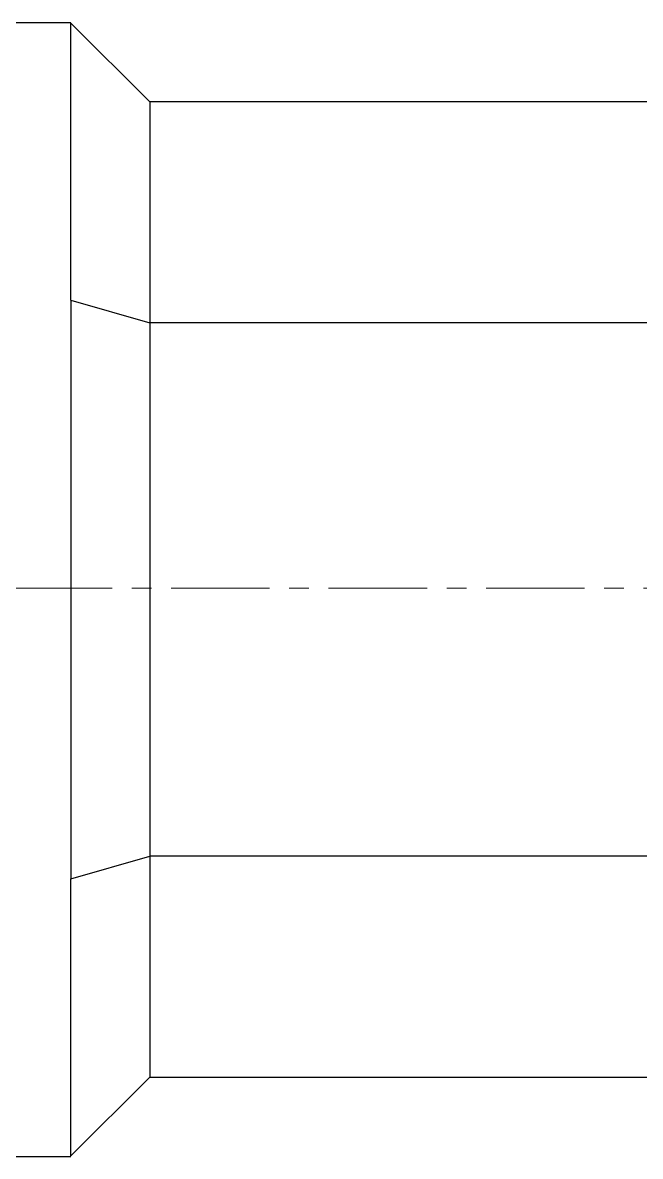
# Model space of a CAD drawing. Extents: x -9347 to 446, y 7 to 11650.
# Drawn here: x 225.21 to 233.06, y 237.65 to 252.05 of the extents above; entities that cross this region are included whole.
import ezdxf

# ---------------------------------------------------------------- set-up
doc = ezdxf.new("R2010")
doc.units = 0
doc.linetypes.add('CENTER', pattern=[2, 1.25, -0.25, 0.25, -0.25])
doc.linetypes.add('PHANTOM', pattern=[2.5, 1.25, -0.25, 0.25, -0.25, 0.25, -0.25])
for name, color, linetype, lineweight in [('top_center', 7, 'CENTER', 13), ('top_hidden', 7, 'PHANTOM', 13), ('top_model', 7, 'CONTINUOUS', 25)]:
    doc.layers.add(name, color=color, linetype=linetype, lineweight=lineweight)

msp = doc.modelspace()

# ---------------------------------------------------------------- linework, layer by layer
at = {"layer": 'top_center', "color": 1, "lineweight": 13}
msp.add_line((131.1, 244.865, -0.502), (240.904, 244.865, -0.502), dxfattribs=at)
at = {"layer": 'top_hidden'}
for p, q in [((226.828, 248.235, -0.502), (225.828, 248.522, -0.502)), ((226.828, 248.235, -0.502), (225.828, 248.522, -0.502)), ((226.828, 248.235, -0.502), (225.828, 248.522, -0.502)), ((226.828, 248.235, -0.502), (225.828, 248.522, -0.502)), ((226.828, 248.235, -0.502), (225.828, 248.522, -0.502)), ((226.828, 248.235, -0.502), (225.828, 248.522, -0.502)), ((226.828, 248.235, -0.502), (225.828, 248.522, -0.502)), ((226.828, 248.235, -0.502), (225.828, 248.522, -0.502)), ((226.828, 248.235, -0.502), (225.828, 248.522, -0.502)), ((226.828, 248.235, -0.502), (225.828, 248.522, -0.502)), ((226.828, 248.235, -0.502), (225.828, 248.522, -0.502)), ((226.828, 248.235, -0.502), (225.828, 248.522, -0.502)), ((226.828, 248.235, -0.502), (225.828, 248.522, -0.502)), ((226.828, 248.235, -0.502), (225.828, 248.522, -0.502)), ((226.828, 248.235, -0.502), (225.828, 248.522, -0.502)), ((226.828, 248.235, -0.502), (225.828, 248.522, -0.502)), ((226.828, 248.235, -0.502), (225.828, 248.522, -0.502)), ((226.828, 248.235, -0.502), (225.828, 248.522, -0.502)), ((226.828, 248.235, -0.502), (225.828, 248.522, -0.502)), ((226.828, 248.235, -0.502), (225.828, 248.522, -0.502)), ((226.828, 248.235, -0.502), (225.828, 248.522, -0.502)), ((226.828, 248.235, -0.502), (225.828, 248.522, -0.502)), ((226.828, 248.235, -0.502), (225.828, 248.522, -0.502)), ((226.828, 248.235, -0.502), (225.828, 248.522, -0.502)), ((226.828, 248.235, -0.502), (225.828, 248.522, -0.502)), ((226.828, 248.235, -0.502), (225.828, 248.522, -0.502)), ((226.828, 248.235, -0.502), (225.828, 248.522, -0.502)), ((226.828, 248.235, -0.502), (225.828, 248.522, -0.502)), ((226.828, 248.235, -0.502), (225.828, 248.522, -0.502)), ((226.828, 248.235, -0.502), (225.828, 248.522, -0.502)), ((226.828, 248.235, -0.502), (225.828, 248.522, -0.502)), ((226.828, 248.235, -0.502), (225.828, 248.522, -0.502)), ((226.828, 248.235, -0.502), (225.828, 248.522, -0.502)), ((226.828, 248.235, -0.502), (225.828, 248.522, -0.502)), ((226.828, 248.235, -0.502), (225.828, 248.522, -0.502)), ((226.828, 248.235, -0.502), (225.828, 248.522, -0.502)), ((226.828, 248.235, -0.502), (225.828, 248.522, -0.502)), ((226.828, 248.235, -0.502), (225.828, 248.522, -0.502)), ((226.828, 248.235, -0.502), (225.828, 248.522, -0.502)), ((226.828, 248.235, -0.502), (225.828, 248.522, -0.502)), ((226.828, 248.235, -0.502), (225.828, 248.522, -0.502)), ((226.828, 248.235, -0.502), (225.828, 248.522, -0.502)), ((226.828, 248.235, -0.502), (225.828, 248.522, -0.502)), ((226.828, 248.235, -0.502), (225.828, 248.522, -0.502)), ((226.828, 248.235, -0.502), (225.828, 248.522, -0.502)), ((226.828, 248.235, -0.502), (225.828, 248.522, -0.502)), ((226.828, 248.235, -0.502), (225.828, 248.522, -0.502)), ((226.828, 248.235, -0.502), (225.828, 248.522, -0.502)), ((226.828, 248.235, -0.502), (225.828, 248.522, -0.502)), ((226.828, 248.235, -0.502), (225.828, 248.522, -0.502)), ((226.828, 248.235, -0.502), (225.828, 248.522, -0.502)), ((226.828, 248.235, -0.502), (225.828, 248.522, -0.502)), ((226.828, 248.235, -0.502), (225.828, 248.522, -0.502)), ((226.828, 248.235, -0.502), (225.828, 248.522, -0.502)), ((226.828, 241.462, -0.502), (226.828, 248.235, -0.502)), ((226.828, 241.462, -0.502), (226.828, 248.235, -0.502)), ((239.904, 248.235, -0.502), (226.828, 248.235, -0.502)), ((226.828, 241.462, -0.502), (226.828, 248.235, -0.502)), ((239.904, 248.235, -0.502), (226.828, 248.235, -0.502)), ((226.828, 241.462, -0.502), (226.828, 248.235, -0.502)), ((239.904, 248.235, -0.502), (226.828, 248.235, -0.502)), ((226.828, 241.462, -0.502), (226.828, 248.235, -0.502)), ((239.904, 248.235, -0.502), (226.828, 248.235, -0.502)), ((226.828, 241.462, -0.502), (226.828, 248.235, -0.502)), ((239.904, 248.235, -0.502), (226.828, 248.235, -0.502)), ((226.828, 241.462, -0.502), (226.828, 248.235, -0.502)), ((239.904, 248.235, -0.502), (226.828, 248.235, -0.502)), ((226.828, 241.462, -0.502), (226.828, 248.235, -0.502)), ((239.904, 248.235, -0.502), (226.828, 248.235, -0.502)), ((226.828, 241.462, -0.502), (226.828, 248.235, -0.502)), ((239.904, 248.235, -0.502), (226.828, 248.235, -0.502)), ((226.828, 241.462, -0.502), (226.828, 248.235, -0.502)), ((239.904, 248.235, -0.502), (226.828, 248.235, -0.502)), ((226.828, 241.462, -0.502), (225.828, 241.174, -0.502)), ((226.828, 241.462, -0.502), (225.828, 241.174, -0.502)), ((226.828, 241.462, -0.502), (225.828, 241.174, -0.502)), ((226.828, 241.462, -0.502), (225.828, 241.174, -0.502)), ((226.828, 241.462, -0.502), (225.828, 241.174, -0.502)), ((226.828, 241.462, -0.502), (225.828, 241.174, -0.502)), ((226.828, 241.462, -0.502), (225.828, 241.174, -0.502)), ((226.828, 241.462, -0.502), (225.828, 241.174, -0.502)), ((226.828, 241.462, -0.502), (225.828, 241.174, -0.502)), ((226.828, 241.462, -0.502), (225.828, 241.174, -0.502)), ((226.828, 241.462, -0.502), (225.828, 241.174, -0.502)), ((226.828, 241.462, -0.502), (225.828, 241.174, -0.502)), ((226.828, 241.462, -0.502), (225.828, 241.174, -0.502)), ((226.828, 241.462, -0.502), (225.828, 241.174, -0.502)), ((226.828, 241.462, -0.502), (225.828, 241.174, -0.502)), ((226.828, 241.462, -0.502), (225.828, 241.174, -0.502)), ((226.828, 241.462, -0.502), (225.828, 241.174, -0.502)), ((239.904, 241.462, -0.502), (226.828, 241.462, -0.502)), ((239.904, 241.462, -0.502), (226.828, 241.462, -0.502)), ((239.904, 241.462, -0.502), (226.828, 241.462, -0.502)), ((239.904, 241.462, -0.502), (226.828, 241.462, -0.502)), ((239.904, 241.462, -0.502), (226.828, 241.462, -0.502)), ((239.904, 241.462, -0.502), (226.828, 241.462, -0.502)), ((239.904, 241.462, -0.502), (226.828, 241.462, -0.502)), ((239.904, 241.462, -0.502), (226.828, 241.462, -0.502)), ((239.904, 241.462, -0.502), (226.828, 241.462, -0.502)), ((239.904, 241.462, -0.502), (226.828, 241.462, -0.502)), ((239.904, 241.462, -0.502), (226.828, 241.462, -0.502))]:
    msp.add_line(p, q, dxfattribs=at)
at = {"layer": 'top_hidden', "extrusion": (-1, 0, 0)}
for centre, radius, start, end in [((-244.831, -0.494, -225.828), 7.217, 180.0785, 239.2377), ((-244.831, -0.494, -225.828), 7.217, 180.0785, 239.2377), ((-244.831, -0.494, -225.828), 7.217, 180.0785, 239.2377), ((-244.831, -0.494, -225.828), 7.217, 180.0785, 239.2377), ((-244.831, -0.494, -225.828), 7.217, 180.0785, 239.2377), ((-244.831, -0.494, -225.828), 7.217, 180.0785, 239.2377), ((-244.831, -0.494, -225.828), 7.217, 180.0785, 239.2377), ((-244.831, -0.494, -225.828), 7.217, 180.0785, 239.2377), ((-244.831, -0.494, -225.828), 7.217, 180.0785, 239.2377), ((-244.831, -0.494, -225.828), 7.217, 180.0785, 239.2377), ((-244.831, -0.494, -225.828), 7.217, 180.0785, 239.2377), ((-244.831, -0.494, -225.828), 7.217, 180.0785, 239.2377), ((-244.831, -0.494, -225.828), 7.217, 180.0785, 239.2377), ((-244.831, -0.494, -225.828), 7.217, 180.0785, 239.2377), ((-244.831, -0.494, -225.828), 7.217, 180.0785, 239.2377), ((-244.831, -0.494, -225.828), 7.217, 180.0785, 239.2377), ((-244.831, -0.494, -225.828), 7.217, 180.0785, 239.2377), ((-244.831, -0.494, -225.828), 7.217, 180.0785, 239.2377), ((-244.831, -0.494, -225.828), 7.217, 180.0785, 239.2377), ((-244.831, -0.494, -225.828), 7.217, 180.0785, 239.2377), ((-244.831, -0.494, -225.828), 7.217, 180.0785, 239.2377), ((-244.831, -0.494, -225.828), 7.217, 180.0785, 239.2377), ((-244.831, -0.494, -225.828), 7.217, 180.0785, 239.2377), ((-244.831, -0.494, -225.828), 7.217, 180.0785, 239.2377), ((-244.831, -0.494, -225.828), 7.217, 180.0785, 239.2377), ((-244.831, -0.494, -225.828), 7.217, 180.0785, 239.2377), ((-244.831, -0.494, -225.828), 7.217, 180.0785, 239.2377), ((-244.831, -0.494, -225.828), 7.217, 180.0785, 239.2377), ((-244.831, -0.494, -225.828), 7.217, 180.0785, 239.2377), ((-244.831, -0.494, -225.828), 7.217, 180.0785, 239.2377), ((-244.831, -0.494, -225.828), 7.217, 180.0785, 239.2377), ((-244.831, -0.494, -225.828), 7.217, 180.0785, 239.2377), ((-244.831, -0.494, -225.828), 7.217, 180.0785, 239.2377), ((-244.831, -0.494, -225.828), 7.217, 180.0785, 239.2377), ((-244.831, -0.494, -225.828), 7.217, 180.0785, 239.2377), ((-244.831, -0.494, -225.828), 7.217, 180.0785, 239.2377), ((-244.831, -0.494, -225.828), 7.217, 180.0785, 239.2377), ((-244.831, -0.494, -225.828), 7.217, 180.0785, 239.2377), ((-244.831, -0.494, -225.828), 7.217, 180.0785, 239.2377), ((-244.831, -0.494, -225.828), 7.217, 180.0785, 239.2377), ((-244.831, -0.494, -225.828), 7.217, 180.0785, 239.2377), ((-244.831, -0.494, -225.828), 7.217, 180.0785, 239.2377), ((-244.831, -0.494, -225.828), 7.217, 180.0785, 239.2377), ((-244.831, -0.494, -225.828), 7.217, 180.0785, 239.2377), ((-244.831, -0.494, -225.828), 7.217, 180.0785, 239.2377), ((-244.831, -0.494, -225.828), 7.217, 180.0785, 239.2377), ((-244.831, -0.494, -225.828), 7.217, 180.0785, 239.2377), ((-244.831, -0.494, -225.828), 7.217, 180.0785, 239.2377), ((-244.831, -0.494, -225.828), 7.217, 180.0785, 239.2377), ((-244.831, -0.494, -225.828), 7.217, 180.0785, 239.2377), ((-244.831, -0.494, -225.828), 7.217, 180.0785, 239.2377), ((-244.831, -0.494, -225.828), 7.217, 180.0785, 239.2377), ((-244.831, -0.494, -225.828), 7.217, 180.0785, 239.2377), ((-244.859, -0.503, -225.828), 7.206, 300.7572, 354.055), ((-244.859, -0.503, -225.828), 7.206, 300.7572, 354.055), ((-244.859, -0.503, -225.828), 7.206, 300.7572, 354.055), ((-244.859, -0.503, -225.828), 7.206, 300.7572, 354.055), ((-244.859, -0.503, -225.828), 7.206, 300.7572, 354.055), ((-244.859, -0.503, -225.828), 7.206, 300.7572, 354.055), ((-244.859, -0.503, -225.828), 7.206, 300.7572, 354.055), ((-244.859, -0.503, -225.828), 7.206, 300.7572, 354.055), ((-244.859, -0.503, -225.828), 7.206, 300.7572, 354.055), ((-244.859, -0.503, -225.828), 7.206, 300.7572, 354.055), ((-244.859, -0.503, -225.828), 7.206, 300.7572, 354.055), ((-244.859, -0.503, -225.828), 7.206, 300.7572, 354.055), ((-244.859, -0.503, -225.828), 7.206, 300.7572, 354.055), ((-244.859, -0.503, -225.828), 7.206, 300.7572, 354.055), ((-244.859, -0.503, -225.828), 7.206, 300.7572, 354.055), ((-244.859, -0.503, -225.828), 7.206, 300.7572, 354.055), ((-244.859, -0.503, -225.828), 7.206, 300.7572, 354.055), ((-244.859, -0.503, -225.828), 7.206, 300.7572, 354.055), ((-244.859, -0.503, -225.828), 7.206, 300.7572, 354.055), ((-244.859, -0.503, -225.828), 7.206, 300.7572, 354.055), ((-244.859, -0.503, -225.828), 7.206, 300.7572, 354.055), ((-244.859, -0.503, -225.828), 7.206, 300.7572, 354.055), ((-244.859, -0.503, -225.828), 7.206, 300.7572, 354.055), ((-244.859, -0.503, -225.828), 7.206, 300.7572, 354.055), ((-244.859, -0.503, -225.828), 7.206, 300.7572, 354.055), ((-244.859, -0.503, -225.828), 7.206, 300.7572, 354.055), ((-244.859, -0.503, -225.828), 7.206, 300.7572, 354.055), ((-244.859, -0.503, -225.828), 7.206, 300.7572, 354.055), ((-244.859, -0.503, -225.828), 7.206, 354.055, 359.9949), ((-244.859, -0.503, -225.828), 7.206, 354.055, 359.9949), ((-244.859, -0.503, -225.828), 7.206, 354.055, 359.9949), ((-244.859, -0.503, -225.828), 7.206, 354.055, 359.9949), ((-244.859, -0.503, -225.828), 7.206, 354.055, 359.9949), ((-244.859, -0.503, -225.828), 7.206, 354.055, 359.9949), ((-244.859, -0.503, -225.828), 7.206, 354.055, 359.9949), ((-244.859, -0.503, -225.828), 7.206, 354.055, 359.9949), ((-244.859, -0.503, -225.828), 7.206, 354.055, 359.9949), ((-244.859, -0.503, -225.828), 7.206, 354.055, 359.9949), ((-244.859, -0.503, -225.828), 7.206, 354.055, 359.9949), ((-244.859, -0.503, -225.828), 7.206, 354.055, 359.9949), ((-244.859, -0.503, -225.828), 7.206, 354.055, 359.9949), ((-244.859, -0.503, -225.828), 7.206, 354.055, 359.9949), ((-244.859, -0.503, -225.828), 7.206, 354.055, 359.9949), ((-244.859, -0.503, -225.828), 7.206, 354.055, 359.9949), ((-244.859, -0.503, -225.828), 7.206, 354.055, 359.9949), ((-244.859, -0.503, -225.828), 7.206, 354.055, 359.9949), ((-244.859, -0.503, -225.828), 7.206, 354.055, 359.9949), ((-244.859, -0.503, -225.828), 7.206, 354.055, 359.9949), ((-244.859, -0.503, -225.828), 7.206, 354.055, 359.9949), ((-244.859, -0.503, -225.828), 7.206, 354.055, 359.9949), ((-244.859, -0.503, -225.828), 7.206, 354.055, 359.9949), ((-244.859, -0.503, -225.828), 7.206, 354.055, 359.9949), ((-244.859, -0.503, -225.828), 7.206, 354.055, 359.9949), ((-244.859, -0.503, -225.828), 7.206, 354.055, 359.9949), ((-244.859, -0.503, -225.828), 7.206, 354.055, 359.9949), ((-244.859, -0.503, -225.828), 7.206, 354.055, 359.9949), ((-244.859, -0.503, -225.828), 7.206, 354.055, 359.9949), ((-244.859, -0.503, -225.828), 7.206, 354.055, 359.9949), ((-244.859, -0.503, -225.828), 7.206, 354.055, 359.9949), ((-244.859, -0.503, -225.828), 7.206, 354.055, 359.9949), ((-244.859, -0.503, -225.828), 7.206, 354.055, 359.9949), ((-244.859, -0.503, -225.828), 7.206, 354.055, 359.9949), ((-244.859, -0.503, -225.828), 7.206, 354.055, 359.9949), ((-244.859, -0.503, -225.828), 7.206, 354.055, 359.9949), ((-244.859, -0.503, -225.828), 7.206, 354.055, 359.9949), ((-244.859, -0.503, -225.828), 7.206, 354.055, 359.9949), ((-244.859, -0.503, -225.828), 7.206, 354.055, 359.9949), ((-244.859, -0.503, -225.828), 7.206, 354.055, 359.9949), ((-244.859, -0.503, -225.828), 7.206, 354.055, 359.9949), ((-244.859, -0.503, -225.828), 7.206, 354.055, 359.9949), ((-244.859, -0.503, -225.828), 7.206, 354.055, 359.9949), ((-244.859, -0.503, -225.828), 7.206, 354.055, 359.9949), ((-244.859, -0.503, -225.828), 7.206, 354.055, 359.9949), ((-244.859, -0.503, -225.828), 7.206, 354.055, 359.9949), ((-244.859, -0.503, -225.828), 7.206, 354.055, 359.9949), ((-244.859, -0.503, -225.828), 7.206, 354.055, 359.9949)]:
    msp.add_arc(centre, radius, start, end, dxfattribs=at)
at = {"layer": 'top_hidden', "extrusion": (1, 0, 0)}
for start, end in [(303.1337, 360), (303.1337, 360), (303.1337, 360), (303.1337, 360), (303.1337, 360), (303.1337, 360), (303.1337, 360), (303.1337, 360), (303.1337, 360), (303.1337, 360), (303.1337, 360), (303.1337, 360), (303.1337, 360), (303.1337, 360), (303.1337, 360), (303.1337, 360), (303.1337, 360), (303.1337, 360), (303.1337, 360), (303.1337, 360), (303.1337, 360), (303.1337, 360), (303.1337, 360), (303.1337, 360), (303.1337, 360), (303.1337, 360), (303.1337, 360), (303.1337, 360), (303.1337, 360), (303.1337, 360), (303.1337, 360), (303.1337, 360), (303.1337, 360), (303.1337, 360), (303.1337, 360), (303.1337, 360), (303.1337, 360), (303.1337, 360), (303.1337, 360), (303.1337, 360), (303.1337, 360), (303.1337, 360), (303.1337, 360), (303.1337, 360), (303.1337, 360), (303.1337, 360), (303.1337, 360), (303.1337, 360), (303.1337, 360), (303.1337, 360), (303.1337, 360), (303.1337, 360), (303.1337, 360), (303.1337, 360), (303.1337, 360), (180, 236.8663), (180, 236.8663), (180, 236.8663), (180, 236.8663), (180, 236.8663), (180, 236.8663), (180, 236.8663), (180, 236.8663), (180, 236.8663), (180, 236.8663), (180, 236.8663), (180, 236.8663), (180, 236.8663), (180, 236.8663), (180, 236.8663), (180, 236.8663), (180, 236.8663), (180, 236.8663), (180, 236.8663)]:
    msp.add_arc((244.848, -0.504, 226.828), 6.195, start, end, dxfattribs=at)
at = {"layer": 'top_model'}
for p, q in [((225.828, 252.048, -0.502), (152.1, 252.048, -0.502)), ((225.828, 252.048, -0.502), (152.1, 252.048, -0.502)), ((225.828, 252.048, -0.502), (152.1, 252.048, -0.502)), ((225.828, 252.048, -0.502), (152.1, 252.048, -0.502)), ((225.828, 252.048, -0.502), (152.1, 252.048, -0.502)), ((226.828, 251.043, -0.502), (225.828, 252.043, -0.502)), ((226.828, 251.043, -0.502), (225.828, 252.043, -0.502)), ((226.828, 251.043, -0.502), (225.828, 252.043, -0.502)), ((226.828, 251.043, -0.502), (225.828, 252.043, -0.502)), ((226.828, 251.043, -0.502), (225.828, 252.043, -0.502)), ((226.828, 251.043, -0.502), (225.828, 252.043, -0.502)), ((226.828, 251.043, -0.502), (225.828, 252.043, -0.502)), ((226.828, 251.043, -0.502), (225.828, 252.043, -0.502)), ((239.904, 251.043, -0.502), (226.828, 251.043, -0.502)), ((225.828, 248.522, -0.502), (226.828, 248.235, -0.502)), ((225.828, 248.522, -0.502), (226.828, 248.235, -0.502)), ((225.828, 248.522, -0.502), (226.828, 248.235, -0.502)), ((225.828, 248.522, -0.502), (226.828, 248.235, -0.502)), ((225.828, 248.522, -0.502), (226.828, 248.235, -0.502)), ((225.828, 248.522, -0.502), (226.828, 248.235, -0.502)), ((225.828, 248.522, -0.502), (226.828, 248.235, -0.502)), ((225.828, 248.522, -0.502), (226.828, 248.235, -0.502)), ((225.828, 248.522, -0.502), (226.828, 248.235, -0.502)), ((225.828, 248.522, -0.502), (226.828, 248.235, -0.502)), ((225.828, 248.522, -0.502), (226.828, 248.235, -0.502)), ((225.828, 248.522, -0.502), (226.828, 248.235, -0.502)), ((225.828, 248.522, -0.502), (226.828, 248.235, -0.502)), ((225.828, 248.522, -0.502), (226.828, 248.235, -0.502)), ((225.828, 248.522, -0.502), (226.828, 248.235, -0.502)), ((225.828, 248.522, -0.502), (226.828, 248.235, -0.502)), ((239.904, 248.235, -0.502), (226.828, 248.235, -0.502)), ((239.904, 248.235, -0.502), (226.828, 248.235, -0.502)), ((239.904, 248.235, -0.502), (226.828, 248.235, -0.502)), ((239.904, 248.235, -0.502), (226.828, 248.235, -0.502)), ((239.904, 248.235, -0.502), (226.828, 248.235, -0.502)), ((239.904, 248.235, -0.502), (226.828, 248.235, -0.502)), ((239.904, 248.235, -0.502), (226.828, 248.235, -0.502)), ((239.904, 248.235, -0.502), (226.828, 248.235, -0.502)), ((239.904, 248.235, -0.502), (226.828, 248.235, -0.502)), ((239.904, 248.235, -0.502), (226.828, 248.235, -0.502)), ((239.904, 248.235, -0.502), (226.828, 248.235, -0.502)), ((239.904, 248.235, -0.502), (226.828, 248.235, -0.502)), ((239.904, 248.235, -0.502), (226.828, 248.235, -0.502)), ((239.904, 248.235, -0.502), (226.828, 248.235, -0.502)), ((239.904, 248.235, -0.502), (226.828, 248.235, -0.502)), ((239.904, 248.235, -0.502), (226.828, 248.235, -0.502)), ((239.904, 248.235, -0.502), (226.828, 248.235, -0.502)), ((239.904, 248.235, -0.502), (226.828, 248.235, -0.502)), ((239.904, 248.235, -0.502), (226.828, 248.235, -0.502)), ((239.904, 248.235, -0.502), (226.828, 248.235, -0.502)), ((239.904, 248.235, -0.502), (226.828, 248.235, -0.502)), ((239.904, 248.235, -0.502), (226.828, 248.235, -0.502)), ((239.904, 248.235, -0.502), (226.828, 248.235, -0.502)), ((239.904, 248.235, -0.502), (226.828, 248.235, -0.502)), ((239.904, 248.235, -0.502), (226.828, 248.235, -0.502)), ((239.904, 248.235, -0.502), (226.828, 248.235, -0.502)), ((239.904, 248.235, -0.502), (226.828, 248.235, -0.502)), ((239.904, 248.235, -0.502), (226.828, 248.235, -0.502)), ((239.904, 248.235, -0.502), (226.828, 248.235, -0.502)), ((239.904, 248.235, -0.502), (226.828, 248.235, -0.502)), ((239.904, 248.235, -0.502), (226.828, 248.235, -0.502)), ((239.904, 248.235, -0.502), (226.828, 248.235, -0.502)), ((239.904, 248.235, -0.502), (226.828, 248.235, -0.502)), ((239.904, 248.235, -0.502), (226.828, 248.235, -0.502)), ((239.904, 248.235, -0.502), (226.828, 248.235, -0.502)), ((239.904, 248.235, -0.502), (226.828, 248.235, -0.502)), ((239.904, 248.235, -0.502), (226.828, 248.235, -0.502)), ((239.904, 248.235, -0.502), (226.828, 248.235, -0.502)), ((239.904, 248.235, -0.502), (226.828, 248.235, -0.502)), ((239.904, 248.235, -0.502), (226.828, 248.235, -0.502)), ((239.904, 248.235, -0.502), (226.828, 248.235, -0.502)), ((239.904, 248.235, -0.502), (226.828, 248.235, -0.502)), ((239.904, 248.235, -0.502), (226.828, 248.235, -0.502)), ((239.904, 248.235, -0.502), (226.828, 248.235, -0.502)), ((239.904, 248.235, -0.502), (226.828, 248.235, -0.502)), ((239.904, 248.235, -0.502), (226.828, 248.235, -0.502)), ((226.828, 248.235, -0.502), (226.828, 241.462, -0.502)), ((239.904, 248.235, -0.502), (226.828, 248.235, -0.502)), ((226.828, 248.235, -0.502), (226.828, 241.462, -0.502)), ((239.904, 248.235, -0.502), (226.828, 248.235, -0.502)), ((226.828, 248.235, -0.502), (226.828, 241.462, -0.502)), ((239.904, 248.235, -0.502), (226.828, 248.235, -0.502)), ((226.828, 248.235, -0.502), (226.828, 241.462, -0.502)), ((239.904, 248.235, -0.502), (226.828, 248.235, -0.502)), ((226.828, 248.235, -0.502), (226.828, 241.462, -0.502)), ((239.904, 248.235, -0.502), (226.828, 248.235, -0.502)), ((226.828, 248.235, -0.502), (226.828, 241.462, -0.502)), ((239.904, 248.235, -0.502), (226.828, 248.235, -0.502)), ((226.828, 248.235, -0.502), (226.828, 241.462, -0.502)), ((239.904, 248.235, -0.502), (226.828, 248.235, -0.502)), ((226.828, 248.235, -0.502), (226.828, 241.462, -0.502)), ((239.904, 248.235, -0.502), (226.828, 248.235, -0.502)), ((226.828, 248.235, -0.502), (226.828, 241.462, -0.502)), ((239.904, 248.235, -0.502), (226.828, 248.235, -0.502)), ((226.828, 248.235, -0.502), (226.828, 241.462, -0.502)), ((239.904, 248.235, -0.502), (226.828, 248.235, -0.502)), ((226.828, 248.235, -0.502), (226.828, 241.462, -0.502)), ((239.904, 248.235, -0.502), (226.828, 248.235, -0.502)), ((226.828, 248.235, -0.502), (226.828, 241.462, -0.502)), ((239.904, 248.235, -0.502), (226.828, 248.235, -0.502)), ((226.828, 248.235, -0.502), (226.828, 241.462, -0.502)), ((225.828, 241.174, -0.502), (226.828, 241.462, -0.502)), ((225.828, 241.174, -0.502), (226.828, 241.462, -0.502)), ((225.828, 241.174, -0.502), (226.828, 241.462, -0.502)), ((225.828, 241.174, -0.502), (226.828, 241.462, -0.502)), ((225.828, 241.174, -0.502), (226.828, 241.462, -0.502)), ((225.828, 241.174, -0.502), (226.828, 241.462, -0.502)), ((225.828, 241.174, -0.502), (226.828, 241.462, -0.502)), ((225.828, 241.174, -0.502), (226.828, 241.462, -0.502)), ((225.828, 241.174, -0.502), (226.828, 241.462, -0.502)), ((225.828, 241.174, -0.502), (226.828, 241.462, -0.502)), ((225.828, 241.174, -0.502), (226.828, 241.462, -0.502)), ((225.828, 241.174, -0.502), (226.828, 241.462, -0.502)), ((225.828, 241.174, -0.502), (226.828, 241.462, -0.502)), ((225.828, 241.174, -0.502), (226.828, 241.462, -0.502)), ((225.828, 241.174, -0.502), (226.828, 241.462, -0.502)), ((225.828, 241.174, -0.502), (226.828, 241.462, -0.502)), ((225.828, 241.174, -0.502), (226.828, 241.462, -0.502)), ((225.828, 241.174, -0.502), (226.828, 241.462, -0.502)), ((239.904, 241.462, -0.502), (226.828, 241.462, -0.502)), ((239.904, 241.462, -0.502), (226.828, 241.462, -0.502)), ((239.904, 241.462, -0.502), (226.828, 241.462, -0.502)), ((239.904, 241.462, -0.502), (226.828, 241.462, -0.502)), ((239.904, 241.462, -0.502), (226.828, 241.462, -0.502)), ((239.904, 241.462, -0.502), (226.828, 241.462, -0.502)), ((239.904, 241.462, -0.502), (226.828, 241.462, -0.502)), ((239.904, 241.462, -0.502), (226.828, 241.462, -0.502)), ((239.904, 241.462, -0.502), (226.828, 241.462, -0.502)), ((239.904, 241.462, -0.502), (226.828, 241.462, -0.502)), ((239.904, 241.462, -0.502), (226.828, 241.462, -0.502)), ((239.904, 241.462, -0.502), (226.828, 241.462, -0.502)), ((225.828, 237.653, -0.502), (226.828, 238.653, -0.502)), ((225.828, 237.653, -0.502), (226.828, 238.653, -0.502)), ((225.828, 237.653, -0.502), (226.828, 238.653, -0.502)), ((226.828, 238.653, -0.502), (239.904, 238.653, -0.502)), ((226.828, 238.653, -0.502), (239.904, 238.653, -0.502)), ((152.1, 237.648, -0.502), (225.828, 237.648, -0.502)), ((152.1, 237.648, -0.502), (225.828, 237.648, -0.502)), ((152.1, 237.648, -0.502), (225.828, 237.648, -0.502)), ((152.1, 237.648, -0.502), (225.828, 237.648, -0.502)), ((152.1, 237.648, -0.502), (225.828, 237.648, -0.502)), ((152.1, 237.648, -0.502), (225.828, 237.648, -0.502)), ((152.1, 237.648, -0.502), (225.828, 237.648, -0.502))]:
    msp.add_line(p, q, dxfattribs=at)
at = {"layer": 'top_model', "extrusion": (-1, 0, 0)}
for centre, radius, start, end in [((-244.831, -0.514, -225.828), 7.217, 178.6265, 179.9215), ((-244.831, -0.514, -225.828), 7.217, 178.6265, 179.9215), ((-244.831, -0.514, -225.828), 7.217, 178.6265, 179.9215), ((-244.831, -0.514, -225.828), 7.217, 178.6265, 179.9215), ((-244.831, -0.514, -225.828), 7.217, 178.6265, 179.9215), ((-244.831, -0.514, -225.828), 7.217, 178.6265, 179.9215), ((-244.831, -0.514, -225.828), 7.217, 178.6265, 179.9215), ((-244.831, -0.514, -225.828), 7.217, 178.6265, 179.9215), ((-244.831, -0.514, -225.828), 7.217, 178.6265, 179.9215), ((-244.831, -0.514, -225.828), 7.217, 178.6265, 179.9215), ((-244.831, -0.514, -225.828), 7.217, 178.6265, 179.9215), ((-244.831, -0.514, -225.828), 7.217, 178.6265, 179.9215), ((-244.831, -0.514, -225.828), 7.217, 178.6265, 179.9215), ((-244.831, -0.514, -225.828), 7.217, 178.6265, 179.9215), ((-244.831, -0.514, -225.828), 7.217, 178.6265, 179.9215), ((-244.831, -0.514, -225.828), 7.217, 178.6265, 179.9215), ((-244.831, -0.514, -225.828), 7.217, 178.6265, 179.9215), ((-244.831, -0.514, -225.828), 7.217, 178.6265, 179.9215), ((-244.831, -0.514, -225.828), 7.217, 178.6265, 179.9215), ((-244.831, -0.514, -225.828), 7.217, 178.6265, 179.9215), ((-244.831, -0.514, -225.828), 7.217, 178.6265, 179.9215), ((-244.831, -0.514, -225.828), 7.217, 178.6265, 179.9215), ((-244.831, -0.514, -225.828), 7.217, 178.6265, 179.9215), ((-244.831, -0.514, -225.828), 7.217, 178.6265, 179.9215), ((-244.831, -0.514, -225.828), 7.217, 178.6265, 179.9215), ((-244.831, -0.514, -225.828), 7.217, 178.6265, 179.9215), ((-244.831, -0.514, -225.828), 7.217, 178.6265, 179.9215), ((-244.831, -0.514, -225.828), 7.217, 178.6265, 179.9215), ((-244.831, -0.514, -225.828), 7.217, 178.6265, 179.9215), ((-244.831, -0.514, -225.828), 7.217, 178.6265, 179.9215), ((-244.831, -0.514, -225.828), 7.217, 178.6265, 179.9215), ((-244.831, -0.514, -225.828), 7.217, 178.6265, 179.9215), ((-244.831, -0.514, -225.828), 7.217, 178.6265, 179.9215), ((-244.831, -0.514, -225.828), 7.217, 178.6265, 179.9215), ((-244.831, -0.514, -225.828), 7.217, 178.6265, 179.9215), ((-244.831, -0.514, -225.828), 7.217, 178.6265, 179.9215), ((-244.831, -0.514, -225.828), 7.217, 178.6265, 179.9215), ((-244.831, -0.514, -225.828), 7.217, 178.6265, 179.9215), ((-244.831, -0.514, -225.828), 7.217, 178.6265, 179.9215), ((-244.831, -0.514, -225.828), 7.217, 178.6265, 179.9215), ((-244.831, -0.514, -225.828), 7.217, 178.6265, 179.9215), ((-244.831, -0.514, -225.828), 7.217, 178.6265, 179.9215), ((-244.831, -0.514, -225.828), 7.217, 178.6265, 179.9215), ((-244.831, -0.514, -225.828), 7.217, 178.6265, 179.9215), ((-244.831, -0.514, -225.828), 7.217, 178.6265, 179.9215), ((-244.831, -0.514, -225.828), 7.217, 178.6265, 179.9215), ((-244.831, -0.514, -225.828), 7.217, 178.6265, 179.9215), ((-244.831, -0.514, -225.828), 7.217, 178.6265, 179.9215), ((-244.831, -0.514, -225.828), 7.217, 178.6265, 179.9215), ((-244.831, -0.514, -225.828), 7.217, 178.6265, 179.9215), ((-244.831, -0.514, -225.828), 7.217, 178.6265, 179.9215), ((-244.831, -0.514, -225.828), 7.217, 178.6265, 179.9215), ((-244.831, -0.514, -225.828), 7.217, 178.6265, 179.9215), ((-244.831, -0.514, -225.828), 7.217, 178.6265, 179.9215), ((-244.831, -0.514, -225.828), 7.217, 178.6265, 179.9215), ((-244.831, -0.514, -225.828), 7.217, 178.6265, 179.9215), ((-244.831, -0.514, -225.828), 7.217, 178.6265, 179.9215), ((-244.831, -0.514, -225.828), 7.217, 173.9872, 178.6265), ((-244.831, -0.514, -225.828), 7.217, 173.9872, 178.6265), ((-244.831, -0.514, -225.828), 7.217, 173.9872, 178.6265), ((-244.831, -0.514, -225.828), 7.217, 173.9872, 178.6265), ((-244.831, -0.514, -225.828), 7.217, 173.9872, 178.6265), ((-244.831, -0.514, -225.828), 7.217, 173.9872, 178.6265), ((-244.831, -0.514, -225.828), 7.217, 173.9872, 178.6265), ((-244.831, -0.514, -225.828), 7.217, 173.9872, 178.6265), ((-244.831, -0.514, -225.828), 7.217, 173.9872, 178.6265), ((-244.831, -0.514, -225.828), 7.217, 173.9872, 178.6265), ((-244.831, -0.514, -225.828), 7.217, 173.9872, 178.6265), ((-244.831, -0.514, -225.828), 7.217, 173.9872, 178.6265), ((-244.831, -0.514, -225.828), 7.217, 173.9872, 178.6265), ((-244.831, -0.514, -225.828), 7.217, 173.9872, 178.6265), ((-244.831, -0.514, -225.828), 7.217, 173.9872, 178.6265), ((-244.831, -0.514, -225.828), 7.217, 173.9872, 178.6265), ((-244.831, -0.514, -225.828), 7.217, 173.9872, 178.6265), ((-244.831, -0.514, -225.828), 7.217, 173.9872, 178.6265), ((-244.831, -0.514, -225.828), 7.217, 173.9872, 178.6265), ((-244.831, -0.514, -225.828), 7.217, 173.9872, 178.6265), ((-244.831, -0.514, -225.828), 7.217, 173.9872, 178.6265), ((-244.831, -0.514, -225.828), 7.217, 173.9872, 178.6265), ((-244.831, -0.514, -225.828), 7.217, 173.9872, 178.6265), ((-244.831, -0.514, -225.828), 7.217, 173.9872, 178.6265), ((-244.831, -0.514, -225.828), 7.217, 173.9872, 178.6265), ((-244.831, -0.514, -225.828), 7.217, 173.9872, 178.6265), ((-244.831, -0.514, -225.828), 7.217, 173.9872, 178.6265), ((-244.831, -0.514, -225.828), 7.217, 173.9872, 178.6265), ((-244.831, -0.514, -225.828), 7.217, 173.9872, 178.6265), ((-244.831, -0.514, -225.828), 7.217, 173.9872, 178.6265), ((-244.831, -0.514, -225.828), 7.217, 120.7623, 173.9872), ((-244.831, -0.514, -225.828), 7.217, 120.7623, 173.9872), ((-244.831, -0.514, -225.828), 7.217, 120.7623, 173.9872), ((-244.831, -0.514, -225.828), 7.217, 120.7623, 173.9872), ((-244.831, -0.514, -225.828), 7.217, 120.7623, 173.9872), ((-244.831, -0.514, -225.828), 7.217, 120.7623, 173.9872), ((-244.831, -0.514, -225.828), 7.217, 120.7623, 173.9872), ((-244.831, -0.514, -225.828), 7.217, 120.7623, 173.9872), ((-244.831, -0.514, -225.828), 7.217, 120.7623, 173.9872), ((-244.831, -0.514, -225.828), 7.217, 120.7623, 173.9872), ((-244.831, -0.514, -225.828), 7.217, 120.7623, 173.9872), ((-244.831, -0.514, -225.828), 7.217, 120.7623, 173.9872), ((-244.831, -0.514, -225.828), 7.217, 120.7623, 173.9872), ((-244.831, -0.514, -225.828), 7.217, 120.7623, 173.9872), ((-244.831, -0.514, -225.828), 7.217, 120.7623, 173.9872), ((-244.831, -0.514, -225.828), 7.217, 120.7623, 173.9872), ((-244.831, -0.514, -225.828), 7.217, 120.7623, 173.9872), ((-244.831, -0.514, -225.828), 7.217, 120.7623, 173.9872), ((-244.831, -0.514, -225.828), 7.217, 120.7623, 173.9872), ((-244.831, -0.514, -225.828), 7.217, 120.7623, 173.9872), ((-244.831, -0.514, -225.828), 7.217, 120.7623, 173.9872), ((-244.831, -0.514, -225.828), 7.217, 120.7623, 173.9872), ((-244.831, -0.514, -225.828), 7.217, 120.7623, 173.9872), ((-244.831, -0.514, -225.828), 7.217, 120.7623, 173.9872), ((-244.831, -0.514, -225.828), 7.217, 120.7623, 173.9872), ((-244.831, -0.514, -225.828), 7.217, 120.7623, 173.9872), ((-244.831, -0.514, -225.828), 7.217, 120.7623, 173.9872), ((-244.831, -0.514, -225.828), 7.217, 120.7623, 173.9872), ((-244.831, -0.514, -225.828), 7.217, 120.7623, 173.9872), ((-244.831, -0.514, -225.828), 7.217, 120.7623, 173.9872), ((-244.831, -0.514, -225.828), 7.217, 120.7623, 173.9872), ((-244.831, -0.514, -225.828), 7.217, 120.7623, 173.9872), ((-244.831, -0.514, -225.828), 7.217, 120.7623, 173.9872), ((-244.831, -0.514, -225.828), 7.217, 120.7623, 173.9872), ((-244.831, -0.514, -225.828), 7.217, 120.7623, 173.9872), ((-244.831, -0.514, -225.828), 7.217, 120.7623, 173.9872), ((-244.831, -0.514, -225.828), 7.217, 120.7623, 173.9872), ((-244.831, -0.514, -225.828), 7.217, 120.7623, 173.9872), ((-244.831, -0.514, -225.828), 7.217, 120.7623, 173.9872), ((-244.831, -0.514, -225.828), 7.217, 120.7623, 173.9872), ((-244.831, -0.514, -225.828), 7.217, 120.7623, 173.9872), ((-244.831, -0.514, -225.828), 7.217, 120.7623, 173.9872), ((-244.831, -0.514, -225.828), 7.217, 120.7623, 173.9872), ((-244.831, -0.514, -225.828), 7.217, 120.7623, 173.9872), ((-244.831, -0.514, -225.828), 7.217, 120.7623, 173.9872), ((-244.831, -0.514, -225.828), 7.217, 120.7623, 173.9872), ((-244.831, -0.514, -225.828), 7.217, 120.7623, 173.9872), ((-244.831, -0.514, -225.828), 7.217, 120.7623, 173.9872), ((-244.831, -0.514, -225.828), 7.217, 120.7623, 173.9872), ((-244.831, -0.514, -225.828), 7.217, 120.7623, 173.9872), ((-244.831, -0.514, -225.828), 7.217, 120.7623, 173.9872), ((-244.831, -0.514, -225.828), 7.217, 120.7623, 173.9872), ((-244.859, -0.505, -225.828), 7.206, 0.0051, 59.2428), ((-244.859, -0.505, -225.828), 7.206, 0.0051, 59.2428), ((-244.859, -0.505, -225.828), 7.206, 0.0051, 59.2428), ((-244.859, -0.505, -225.828), 7.206, 0.0051, 59.2428), ((-244.859, -0.505, -225.828), 7.206, 0.0051, 59.2428), ((-244.859, -0.505, -225.828), 7.206, 0.0051, 59.2428), ((-244.859, -0.505, -225.828), 7.206, 0.0051, 59.2428), ((-244.859, -0.505, -225.828), 7.206, 0.0051, 59.2428), ((-244.859, -0.505, -225.828), 7.206, 0.0051, 59.2428), ((-244.859, -0.505, -225.828), 7.206, 0.0051, 59.2428), ((-244.859, -0.505, -225.828), 7.206, 0.0051, 59.2428), ((-244.859, -0.505, -225.828), 7.206, 0.0051, 59.2428), ((-244.859, -0.505, -225.828), 7.206, 0.0051, 59.2428), ((-244.859, -0.505, -225.828), 7.206, 0.0051, 59.2428), ((-244.859, -0.505, -225.828), 7.206, 0.0051, 59.2428), ((-244.859, -0.505, -225.828), 7.206, 0.0051, 59.2428), ((-244.859, -0.505, -225.828), 7.206, 0.0051, 59.2428), ((-244.859, -0.505, -225.828), 7.206, 0.0051, 59.2428), ((-244.859, -0.505, -225.828), 7.206, 0.0051, 59.2428), ((-244.859, -0.505, -225.828), 7.206, 0.0051, 59.2428), ((-244.859, -0.505, -225.828), 7.206, 0.0051, 59.2428), ((-244.859, -0.505, -225.828), 7.206, 0.0051, 59.2428), ((-244.859, -0.505, -225.828), 7.206, 0.0051, 59.2428), ((-244.859, -0.505, -225.828), 7.206, 0.0051, 59.2428), ((-244.859, -0.505, -225.828), 7.206, 0.0051, 59.2428), ((-244.859, -0.505, -225.828), 7.206, 0.0051, 59.2428), ((-244.859, -0.505, -225.828), 7.206, 0.0051, 59.2428), ((-244.859, -0.505, -225.828), 7.206, 0.0051, 59.2428), ((-244.859, -0.505, -225.828), 7.206, 0.0051, 59.2428), ((-244.859, -0.505, -225.828), 7.206, 0.0051, 59.2428), ((-244.859, -0.505, -225.828), 7.206, 0.0051, 59.2428), ((-244.859, -0.505, -225.828), 7.206, 0.0051, 59.2428), ((-244.859, -0.505, -225.828), 7.206, 0.0051, 59.2428), ((-244.859, -0.505, -225.828), 7.206, 0.0051, 59.2428), ((-244.859, -0.505, -225.828), 7.206, 0.0051, 59.2428), ((-244.859, -0.505, -225.828), 7.206, 0.0051, 59.2428), ((-244.859, -0.505, -225.828), 7.206, 0.0051, 59.2428), ((-244.859, -0.505, -225.828), 7.206, 0.0051, 59.2428), ((-244.859, -0.505, -225.828), 7.206, 0.0051, 59.2428), ((-244.859, -0.505, -225.828), 7.206, 0.0051, 59.2428), ((-244.859, -0.505, -225.828), 7.206, 0.0051, 59.2428), ((-244.859, -0.505, -225.828), 7.206, 0.0051, 59.2428), ((-244.859, -0.505, -225.828), 7.206, 0.0051, 59.2428), ((-244.859, -0.505, -225.828), 7.206, 0.0051, 59.2428), ((-244.859, -0.505, -225.828), 7.206, 0.0051, 59.2428), ((-244.859, -0.505, -225.828), 7.206, 0.0051, 59.2428), ((-244.859, -0.505, -225.828), 7.206, 0.0051, 59.2428)]:
    msp.add_arc(centre, radius, start, end, dxfattribs=at)
at = {"layer": 'top_model', "extrusion": (1, 0, 0)}
for centre, radius, start, end in [((244.848, -0.504, 226.828), 6.195, 0.9249, 1.2981), ((244.848, -0.504, 226.828), 6.195, 0.9249, 1.2981), ((244.848, -0.504, 226.828), 6.195, 0.9249, 1.2981), ((244.848, -0.504, 226.828), 6.195, 0.9249, 1.2981), ((244.848, -0.504, 226.828), 6.195, 0.9249, 1.2981), ((244.848, -0.504, 226.828), 6.195, 360, 0.9249), ((244.848, -0.504, 226.828), 6.195, 0.9249, 1.2981), ((244.848, -0.504, 226.828), 6.195, 360, 0.9249), ((244.848, -0.504, 226.828), 6.195, 0.9249, 1.2981), ((244.848, -0.504, 226.828), 6.195, 360, 0.9249), ((244.848, -0.504, 226.828), 6.195, 0.9249, 1.2981), ((244.848, -0.504, 226.828), 6.195, 360, 0.9249), ((244.848, -0.504, 226.828), 6.195, 0.9249, 1.2981), ((244.848, -0.504, 226.828), 6.195, 360, 0.9249), ((244.848, -0.504, 226.828), 6.195, 0.9249, 1.2981), ((244.848, -0.504, 226.828), 6.195, 360, 0.9249), ((244.848, -0.504, 226.828), 6.195, 0.9249, 1.2981), ((244.848, -0.504, 226.828), 6.195, 360, 0.9249), ((244.848, -0.504, 226.828), 6.195, 0.9249, 1.2981), ((244.848, -0.504, 226.828), 6.195, 360, 0.9249), ((244.848, -0.504, 226.828), 6.195, 0.9249, 1.2981), ((244.848, -0.504, 226.828), 6.195, 360, 0.9249), ((244.848, -0.504, 226.828), 6.195, 0.9249, 1.2981), ((244.848, -0.504, 226.828), 6.195, 360, 0.9249), ((244.848, -0.504, 226.828), 6.195, 0.9249, 1.2981), ((244.848, -0.504, 226.828), 6.195, 360, 0.9249), ((244.848, -0.504, 226.828), 6.195, 0.9249, 1.2981), ((244.848, -0.504, 226.828), 6.195, 360, 0.9249), ((244.848, -0.504, 226.828), 6.195, 0.9249, 1.2981), ((244.848, -0.504, 226.828), 6.195, 360, 0.9249), ((244.848, -0.504, 226.828), 6.195, 0.9249, 1.2981), ((244.848, -0.504, 226.828), 6.195, 360, 0.9249), ((244.848, -0.504, 226.828), 6.195, 0.9249, 1.2981), ((244.848, -0.504, 226.828), 6.195, 360, 0.9249), ((244.848, -0.504, 226.828), 6.195, 0.9249, 1.2981), ((244.848, -0.504, 226.828), 6.195, 360, 0.9249), ((244.848, -0.504, 226.828), 6.195, 0.9249, 1.2981), ((244.848, -0.504, 226.828), 6.195, 360, 0.9249), ((244.848, -0.504, 226.828), 6.195, 0.9249, 1.2981), ((244.848, -0.504, 226.828), 6.195, 360, 0.9249), ((244.848, -0.504, 226.828), 6.195, 0.9249, 1.2981), ((244.848, -0.504, 226.828), 6.195, 360, 0.9249), ((244.848, -0.504, 226.828), 6.195, 0.9249, 1.2981), ((244.848, -0.504, 226.828), 6.195, 360, 0.9249), ((244.848, -0.504, 226.828), 6.195, 0.9249, 1.2981), ((244.848, -0.504, 226.828), 6.195, 360, 0.9249), ((244.848, -0.504, 226.828), 6.195, 0.9249, 1.2981), ((244.848, -0.504, 226.828), 6.195, 360, 0.9249), ((244.848, -0.504, 226.828), 6.195, 0.9249, 1.2981), ((244.848, -0.504, 226.828), 6.195, 360, 0.9249), ((244.848, -0.504, 226.828), 6.195, 0.9249, 1.2981), ((244.848, -0.504, 226.828), 6.195, 360, 0.9249), ((244.848, -0.504, 226.828), 6.195, 0.9249, 1.2981), ((244.848, -0.504, 226.828), 6.195, 360, 0.9249), ((244.848, -0.504, 226.828), 6.195, 0.9249, 1.2981), ((244.848, -0.504, 226.828), 6.195, 360, 0.9249), ((244.848, -0.504, 226.828), 6.195, 0.9249, 1.2981), ((244.848, -0.504, 226.828), 6.195, 360, 0.9249), ((244.848, -0.504, 226.828), 6.195, 0.9249, 1.2981), ((244.848, -0.504, 226.828), 6.195, 360, 0.9249), ((244.848, -0.504, 226.828), 6.195, 0.9249, 1.2981), ((244.848, -0.504, 226.828), 6.195, 360, 0.9249), ((244.848, -0.504, 226.828), 6.195, 0.9249, 1.2981), ((244.848, -0.504, 226.828), 6.195, 360, 0.9249), ((244.848, -0.504, 226.828), 6.195, 0.9249, 1.2981), ((244.848, -0.504, 226.828), 6.195, 360, 0.9249), ((244.848, -0.504, 226.828), 6.195, 0.9249, 1.2981), ((244.848, -0.504, 226.828), 6.195, 360, 0.9249), ((244.848, -0.504, 226.828), 6.195, 0.9249, 1.2981), ((244.848, -0.504, 226.828), 6.195, 360, 0.9249), ((244.848, -0.504, 226.828), 6.195, 0.9249, 1.2981), ((244.848, -0.504, 226.828), 6.195, 360, 0.9249), ((244.848, -0.504, 226.828), 6.195, 0.9249, 1.2981), ((244.848, -0.504, 226.828), 6.195, 360, 0.9249), ((244.848, -0.504, 226.828), 6.195, 0.9249, 1.2981), ((244.848, -0.504, 226.828), 6.195, 360, 0.9249), ((244.848, -0.504, 226.828), 6.195, 0.9249, 1.2981), ((244.848, -0.504, 226.828), 6.195, 360, 0.9249), ((244.848, -0.504, 226.828), 6.195, 0.9249, 1.2981), ((244.848, -0.504, 226.828), 6.195, 360, 0.9249), ((244.848, -0.504, 226.828), 6.195, 0.9249, 1.2981), ((244.848, -0.504, 226.828), 6.195, 360, 0.9249), ((244.848, -0.504, 226.828), 6.195, 0.9249, 1.2981), ((244.848, -0.504, 226.828), 6.195, 360, 0.9249), ((244.848, -0.504, 226.828), 6.195, 0.9249, 1.2981), ((244.848, -0.504, 226.828), 6.195, 360, 0.9249), ((244.848, -0.504, 226.828), 6.195, 0.9249, 1.2981), ((244.848, -0.504, 226.828), 6.195, 360, 0.9249), ((244.848, -0.504, 226.828), 6.195, 0.9249, 1.2981), ((244.848, -0.504, 226.828), 6.195, 360, 0.9249), ((244.848, -0.504, 226.828), 6.195, 0.9249, 1.2981), ((244.848, -0.504, 226.828), 6.195, 360, 0.9249), ((244.848, -0.504, 226.828), 6.195, 0.9249, 1.2981), ((244.848, -0.504, 226.828), 6.195, 360, 0.9249), ((244.848, -0.504, 226.828), 6.195, 0.9249, 1.2981), ((244.848, -0.504, 226.828), 6.195, 360, 0.9249), ((244.848, -0.504, 226.828), 6.195, 0.9249, 1.2981), ((244.848, -0.504, 226.828), 6.195, 360, 0.9249), ((244.848, -0.504, 226.828), 6.195, 0.9249, 1.2981), ((244.848, -0.504, 226.828), 6.195, 360, 0.9249), ((244.848, -0.504, 226.828), 6.195, 0.9249, 1.2981), ((244.848, -0.504, 226.828), 6.195, 360, 0.9249), ((244.848, -0.504, 226.828), 6.195, 0.9249, 1.2981), ((244.848, -0.504, 226.828), 6.195, 360, 0.9249), ((244.848, -0.504, 226.828), 6.195, 0.9249, 1.2981), ((244.848, -0.504, 226.828), 6.195, 360, 0.9249), ((244.848, -0.504, 226.828), 6.195, 0.9249, 1.2981), ((244.848, -0.504, 226.828), 6.195, 360, 0.9249), ((244.848, -0.504, 226.828), 6.195, 0.9249, 1.2981), ((244.848, -0.504, 226.828), 6.195, 360, 0.9249), ((244.848, -0.504, 226.828), 6.195, 0.9249, 1.2981), ((244.848, -0.504, 226.828), 6.195, 360, 0.9249), ((244.848, -0.504, 226.828), 6.195, 0.9249, 1.2981), ((244.848, -0.504, 226.828), 6.195, 360, 0.9249), ((244.848, -0.504, 226.828), 6.195, 0.9249, 1.2981), ((244.848, -0.504, 226.828), 6.195, 360, 0.9249), ((244.848, -0.504, 226.828), 6.195, 1.2981, 56.8663), ((244.848, -0.504, 226.828), 6.195, 1.2981, 56.8663), ((244.848, -0.504, 226.828), 6.195, 1.2981, 56.8663), ((244.848, -0.504, 226.828), 6.195, 1.2981, 56.8663), ((244.848, -0.504, 226.828), 6.195, 1.2981, 56.8663), ((244.848, -0.504, 226.828), 6.195, 1.2981, 56.8663), ((244.848, -0.504, 226.828), 6.195, 1.2981, 56.8663), ((244.848, -0.504, 226.828), 6.195, 1.2981, 56.8663), ((244.848, -0.504, 226.828), 6.195, 1.2981, 56.8663), ((244.848, -0.504, 226.828), 6.195, 1.2981, 56.8663), ((244.848, -0.504, 226.828), 6.195, 1.2981, 56.8663), ((244.848, -0.504, 226.828), 6.195, 1.2981, 56.8663), ((244.848, -0.504, 226.828), 6.195, 1.2981, 56.8663), ((244.848, -0.504, 226.828), 6.195, 1.2981, 56.8663), ((244.848, -0.504, 226.828), 6.195, 1.2981, 56.8663), ((244.848, -0.504, 226.828), 6.195, 1.2981, 56.8663), ((244.848, -0.504, 226.828), 6.195, 1.2981, 56.8663), ((244.848, -0.504, 226.828), 6.195, 1.2981, 56.8663), ((244.848, -0.504, 226.828), 6.195, 1.2981, 56.8663), ((244.848, -0.504, 226.828), 6.195, 1.2981, 56.8663), ((244.848, -0.504, 226.828), 6.195, 1.2981, 56.8663), ((244.848, -0.504, 226.828), 6.195, 1.2981, 56.8663), ((244.848, -0.504, 226.828), 6.195, 1.2981, 56.8663), ((244.848, -0.504, 226.828), 6.195, 1.2981, 56.8663), ((244.848, -0.504, 226.828), 6.195, 1.2981, 56.8663), ((244.848, -0.504, 226.828), 6.195, 1.2981, 56.8663), ((244.848, -0.504, 226.828), 6.195, 1.2981, 56.8663), ((244.848, -0.504, 226.828), 6.195, 1.2981, 56.8663), ((244.848, -0.504, 226.828), 6.195, 1.2981, 56.8663), ((244.848, -0.504, 226.828), 6.195, 1.2981, 56.8663), ((244.848, -0.504, 226.828), 6.195, 1.2981, 56.8663), ((244.848, -0.504, 226.828), 6.195, 1.2981, 56.8663), ((244.848, -0.504, 226.828), 6.195, 1.2981, 56.8663), ((244.848, -0.504, 226.828), 6.195, 1.2981, 56.8663), ((244.848, -0.504, 226.828), 6.195, 1.2981, 56.8663), ((244.848, -0.504, 226.828), 6.195, 1.2981, 56.8663), ((244.848, -0.504, 226.828), 6.195, 1.2981, 56.8663), ((244.848, -0.504, 226.828), 6.195, 1.2981, 56.8663), ((244.848, -0.504, 226.828), 6.195, 1.2981, 56.8663), ((244.848, -0.504, 226.828), 6.195, 1.2981, 56.8663), ((244.848, -0.504, 226.828), 6.195, 1.2981, 56.8663), ((244.848, -0.504, 226.828), 6.195, 1.2981, 56.8663), ((244.848, -0.504, 226.828), 6.195, 1.2981, 56.8663), ((244.848, -0.504, 226.828), 6.195, 1.2981, 56.8663), ((244.848, -0.504, 226.828), 6.195, 1.2981, 56.8663), ((244.848, -0.504, 226.828), 6.195, 1.2981, 56.8663), ((244.848, -0.504, 226.828), 6.195, 1.2981, 56.8663), ((244.848, -0.504, 226.828), 6.195, 1.2981, 56.8663), ((244.848, -0.504, 226.828), 6.195, 1.2981, 56.8663), ((244.848, -0.504, 226.828), 6.195, 1.2981, 56.8663), ((244.848, -0.504, 226.828), 6.195, 1.2981, 56.8663), ((244.848, -0.504, 226.828), 6.195, 1.2981, 56.8663), ((244.848, -0.504, 226.828), 6.195, 1.2981, 56.8663), ((244.848, -0.504, 226.828), 6.195, 1.2981, 56.8663), ((244.848, -0.504, 226.828), 6.195, 1.2981, 56.8663), ((244.848, -0.504, 226.828), 6.195, 1.2981, 56.8663), ((244.848, -0.504, 226.828), 6.195, 1.2981, 56.8663), ((244.848, -0.504, 226.828), 6.195, 1.2981, 56.8663), ((244.848, -0.504, 226.828), 6.195, 1.2981, 56.8663), ((244.848, -0.504, 225.828), 7.2, 59.3161, 120.6839), ((244.848, -0.504, 225.828), 7.2, 59.3161, 120.6839), ((244.848, -0.504, 225.828), 7.2, 59.3161, 120.6839), ((244.848, -0.504, 225.828), 7.2, 59.3161, 120.6839), ((244.848, -0.504, 225.828), 7.2, 59.3161, 120.6839), ((244.848, -0.504, 225.828), 7.2, 59.3161, 120.6839), ((244.848, -0.504, 225.828), 7.2, 59.3161, 120.6839), ((244.848, -0.504, 225.828), 7.2, 59.3161, 120.6839), ((244.848, -0.504, 225.828), 7.2, 59.3161, 120.6839), ((244.848, -0.504, 225.828), 7.2, 59.3161, 120.6839), ((244.848, -0.504, 225.828), 7.2, 59.3161, 120.6839), ((244.848, -0.504, 225.828), 7.2, 59.3161, 120.6839), ((244.848, -0.504, 225.828), 7.2, 59.3161, 120.6839), ((244.848, -0.504, 225.828), 7.2, 59.3161, 120.6839), ((244.848, -0.504, 225.828), 7.2, 59.3161, 120.6839), ((244.848, -0.504, 225.828), 7.2, 59.3161, 120.6839), ((244.848, -0.504, 225.828), 7.2, 59.3161, 120.6839), ((244.848, -0.504, 225.828), 7.2, 59.3161, 120.6839), ((244.848, -0.504, 225.828), 7.2, 59.3161, 120.6839), ((244.848, -0.504, 225.828), 7.2, 59.3161, 120.6839), ((244.848, -0.504, 225.828), 7.2, 59.3161, 120.6839), ((244.848, -0.504, 225.828), 7.2, 59.3161, 120.6839), ((244.848, -0.504, 225.828), 7.2, 59.3161, 120.6839), ((244.848, -0.504, 225.828), 7.2, 59.3161, 120.6839), ((244.848, -0.504, 225.828), 7.2, 59.3161, 120.6839), ((244.848, -0.504, 225.828), 7.2, 59.3161, 120.6839), ((244.848, -0.504, 225.828), 7.2, 59.3161, 120.6839), ((244.848, -0.504, 225.828), 7.2, 59.3161, 120.6839), ((244.848, -0.504, 225.828), 7.2, 59.3161, 120.6839), ((244.848, -0.504, 225.828), 7.2, 59.3161, 120.6839), ((244.848, -0.504, 225.828), 7.2, 59.3161, 120.6839), ((244.848, -0.504, 225.828), 7.2, 59.3161, 120.6839), ((244.848, -0.504, 225.828), 7.2, 59.3161, 120.6839), ((244.848, -0.504, 225.828), 7.2, 59.3161, 120.6839), ((244.848, -0.504, 225.828), 7.2, 59.3161, 120.6839), ((244.848, -0.504, 225.828), 7.2, 59.3161, 120.6839), ((244.848, -0.504, 225.828), 7.2, 59.3161, 120.6839), ((244.848, -0.504, 225.828), 7.2, 59.3161, 120.6839), ((244.848, -0.504, 225.828), 7.2, 59.3161, 120.6839), ((244.848, -0.504, 225.828), 7.2, 59.3161, 120.6839), ((244.848, -0.504, 225.828), 7.2, 59.3161, 120.6839), ((244.848, -0.504, 225.828), 7.2, 59.3161, 120.6839), ((244.848, -0.504, 225.828), 7.2, 59.3161, 120.6839), ((244.848, -0.504, 225.828), 7.2, 59.3161, 120.6839), ((244.848, -0.504, 225.828), 7.2, 59.3161, 120.6839), ((244.848, -0.504, 225.828), 7.2, 59.3161, 120.6839), ((244.848, -0.504, 226.828), 6.195, 123.1337, 180), ((244.848, -0.504, 226.828), 6.195, 123.1337, 180), ((244.848, -0.504, 226.828), 6.195, 123.1337, 180), ((244.848, -0.504, 226.828), 6.195, 123.1337, 180), ((244.848, -0.504, 226.828), 6.195, 123.1337, 180), ((244.848, -0.504, 226.828), 6.195, 123.1337, 180), ((244.848, -0.504, 226.828), 6.195, 123.1337, 180), ((244.848, -0.504, 226.828), 6.195, 123.1337, 180), ((244.848, -0.504, 226.828), 6.195, 123.1337, 180), ((244.848, -0.504, 226.828), 6.195, 123.1337, 180), ((244.848, -0.504, 226.828), 6.195, 123.1337, 180), ((244.848, -0.504, 226.828), 6.195, 123.1337, 180), ((244.848, -0.504, 226.828), 6.195, 123.1337, 180), ((244.848, -0.504, 226.828), 6.195, 123.1337, 180), ((244.848, -0.504, 226.828), 6.195, 123.1337, 180), ((244.848, -0.504, 226.828), 6.195, 123.1337, 180), ((244.848, -0.504, 226.828), 6.195, 123.1337, 180), ((244.848, -0.504, 226.828), 6.195, 123.1337, 180), ((244.848, -0.504, 226.828), 6.195, 123.1337, 180), ((244.848, -0.504, 226.828), 6.195, 123.1337, 180)]:
    msp.add_arc(centre, radius, start, end, dxfattribs=at)

doc.saveas('drawing.dxf')
